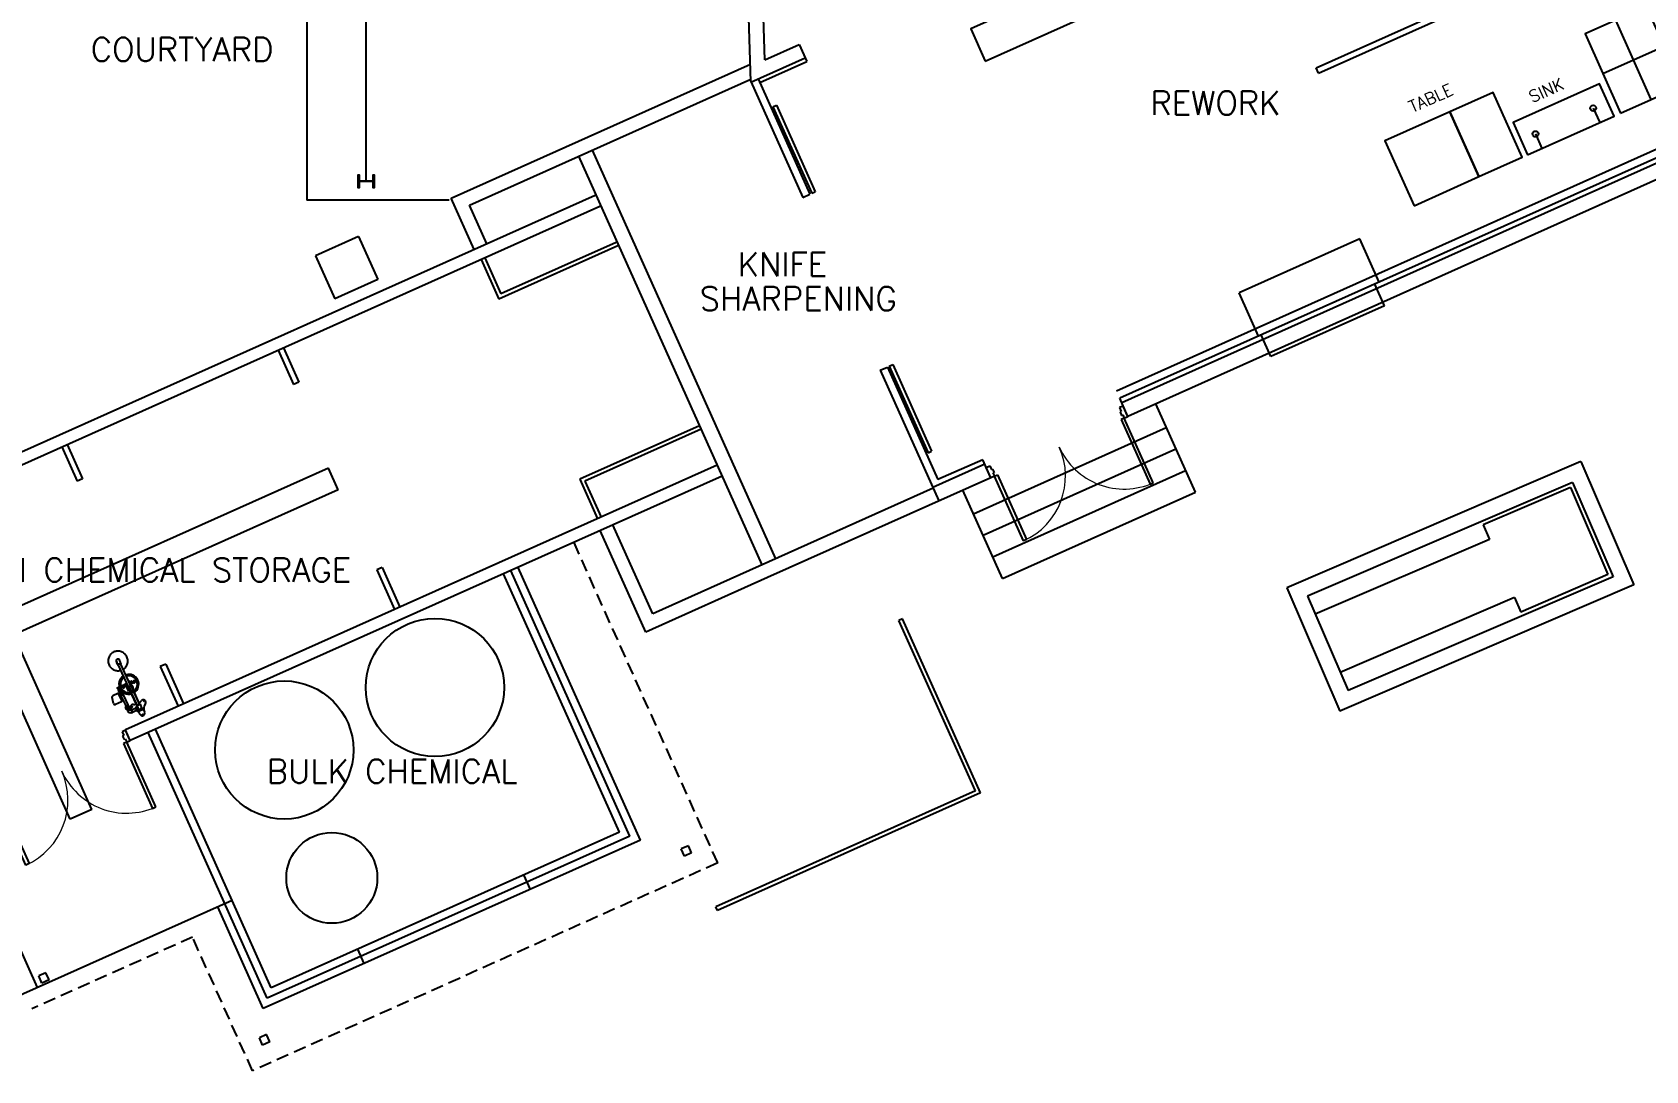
# Model space of a CAD drawing. Header units: inches. Extents: x -578 to 4567, y -980 to 6106.
# Drawn here: x 2530 to 3347, y 660 to 1186 of the extents above; entities that cross this region are included whole.
import ezdxf
from ezdxf.enums import TextEntityAlignment as Align

# ---------------------------------------------------------------- set-up
doc = ezdxf.new("R2010")
doc.units = ezdxf.units.IN
doc.header["$LTSCALE"] = 25.4
doc.header["$MEASUREMENT"] = 0
doc.linetypes.add('HIDDEN', pattern=[0.375, 0.25, -0.125])
doc.layers.get('0').update_dxf_attribs({"linetype": 'CONTINUOUS', "lineweight": 20})
doc.layers.add('A-DEMO', color=1, linetype='CONTINUOUS')
doc.styles.add('ROMANS', font='romans')
doc.styles.add('SIMPLEX', font='simplex')

# ---------------------------------------------------------------- blocks, each defined once
blk = doc.blocks.new('DOOR 72')
at = {"color": 0}
for p, q in [((-5.75, 2), (-5.75, 0)), ((0, 2), (-5.75, 2)), ((0, 0), (0, 2)), ((0, 0), (0, -1.75)), ((36, 0), (0, 0)), ((36, -1.75), (36, 0)), ((-5.75, 0), (-3.625, 0)), ((-3.625, 0), (-3.625, -0.625)), ((-3.625, -0.625), (-1.75, -0.625)), ((-1.75, 0), (0, 0)), ((-1.75, -0.625), (-1.75, 0)), ((0, -1.75), (36, -1.75)), ((-5.75, -72), (-3.625, -72)), ((-5.75, -74), (-5.75, -72)), ((-3.625, -71.375), (-1.75, -71.375)), ((-3.625, -72), (-3.625, -71.375)), ((-1.75, -71.375), (-1.75, -72)), ((-1.75, -72), (0, -72)), ((0, -72), (0, -70.25)), ((0, -70.25), (36, -70.25)), ((36, -72), (0, -72)), ((0, -72), (0, -74)), ((36, -70.25), (36, -72)), ((0, -74), (-5.75, -74))]:
    blk.add_line(p, q, dxfattribs=at)
at = {"color": 0, "lineweight": 15}
for centre, start, end in [((0, 0), 270, 0), ((0, -72), 0, 90)]:
    blk.add_arc(centre, 36, start, end, dxfattribs=at)
blk = doc.blocks.new('15410016')
for points in [[(-4.86, 3.94, 0), (-4.97, 4.42, 0), (-5.12, 4.89, 0), (-5.33, 5.34, 0), (-5.57, 5.76, 0), (-5.86, 6.17, 0), (-6.19, 6.54, 0), (-6.55, 6.87, 0), (-6.94, 7.17, 0), (-7.36, 7.43, 0), (-7.8, 7.65, 0), (-8.26, 7.82, 0), (-8.74, 7.94, 0), (-9.22, 8.02, 0), (-9.72, 8.05, 0), (-10.21, 8.03, 0), (-10.7, 7.96, 0), (-11.18, 7.85, 0), (-11.64, 7.69, 0), (-12.09, 7.48, 0), (-12.51, 7.23, 0), (-12.91, 6.94, 0), (-13.28, 6.61, 0), (-13.61, 6.24, 0), (-13.9, 5.85, 0), (-14.16, 5.43, 0), (-14.37, 4.98, 0), (-14.54, 4.52, 0), (-14.66, 4.04, 0), (-14.73, 3.55, 0), (-14.75, 3.06, 0), (-14.73, 2.57, 0), (-14.65, 2.08, 0), (-14.53, 1.6, 0), (-14.37, 1.14, 0), (-14.15, 0.7, 0), (-13.9, 0.27, 0), (-13.6, -0.12, 0), (-13.27, -0.48, 0), (-12.9, -0.81, 0), (-12.5, -1.1, 0), (-12.08, -1.35, 0), (-11.63, -1.56, 0), (-11.17, -1.72, 0), (-10.69, -1.84, 0), (-10.2, -1.9, 0), (-9.71, -1.92, 0), (-9.22, -1.89, 0), (-8.73, -1.81, 0), (-8.25, -1.69, 0), (-7.79, -1.51, 0), (-7.35, -1.3, 0), (-6.93, -1.04, 0), (-6.54, -0.74, 0), (-6.18, -0.4, 0), (-5.85, -0.03, 0), (-5.57, 0.37, 0), (-5.32, 0.8, 0), (-5.12, 1.25, 0), (-4.97, 1.72, 0), (-4.86, 2.2, 0)], [(-9.35, 3.94, 0), (-9.43, 3.98, 0), (-9.52, 4, 0), (-9.6, 4.02, 0), (-9.69, 4.03, 0), (-9.78, 4.03, 0), (-9.87, 4.03, 0), (-9.96, 4.02, 0), (-10.05, 3.99, 0), (-10.13, 3.96, 0), (-10.21, 3.93, 0), (-10.29, 3.88, 0), (-10.36, 3.83, 0), (-10.43, 3.77, 0), (-10.49, 3.71, 0), (-10.55, 3.64, 0), (-10.6, 3.57, 0), (-10.64, 3.49, 0), (-10.67, 3.41, 0), (-10.7, 3.32, 0), (-10.72, 3.23, 0), (-10.73, 3.14, 0), (-10.74, 3.06, 0), (-10.73, 2.97, 0), (-10.72, 2.88, 0), (-10.7, 2.79, 0), (-10.67, 2.71, 0), (-10.63, 2.63, 0), (-10.59, 2.55, 0), (-10.54, 2.48, 0), (-10.48, 2.41, 0), (-10.42, 2.34, 0), (-10.35, 2.29, 0), (-10.27, 2.24, 0), (-10.19, 2.19, 0), (-10.11, 2.16, 0), (-10.03, 2.13, 0), (-9.94, 2.11, 0), (-9.85, 2.1, 0), (-9.76, 2.1, 0), (-9.67, 2.1, 0), (-9.59, 2.11, 0), (-9.5, 2.13, 0), (-9.41, 2.16, 0), (-9.33, 2.2, 0)], [(-9.76, 3.94, 0), (-9.85, 3.94, 0), (-9.93, 3.93, 0), (-10.02, 3.9, 0), (-10.1, 3.88, 0), (-10.18, 3.84, 0), (-10.25, 3.8, 0), (-10.32, 3.74, 0), (-10.38, 3.69, 0), (-10.44, 3.62, 0), (-10.49, 3.55, 0), (-10.54, 3.48, 0), (-10.57, 3.4, 0), (-10.6, 3.32, 0), (-10.63, 3.24, 0), (-10.64, 3.15, 0), (-10.64, 3.06, 0), (-10.64, 2.98, 0), (-10.63, 2.89, 0), (-10.6, 2.81, 0), (-10.57, 2.73, 0), (-10.54, 2.65, 0), (-10.49, 2.58, 0), (-10.44, 2.51, 0), (-10.38, 2.44, 0), (-10.32, 2.39, 0), (-10.25, 2.33, 0), (-10.18, 2.29, 0), (-10.1, 2.25, 0), (-10.02, 2.23, 0), (-9.93, 2.2, 0), (-9.85, 2.19, 0), (-9.76, 2.19, 0)], [(-9.35, 3.94, 0), (-9.76, 3.94, 0)], [(-9.76, 2.19, 0), (-9.33, 2.2, 0)], [(-8.34, 3.94, 0), (-9.35, 3.94, 0)], [(-8.34, 3.94, 0), (-9.35, 3.94, 0)], [(-8.34, 2.2, 0), (-9.33, 2.2, 0)], [(-8.34, 2.2, 0), (-9.33, 2.2, 0)], [(-8.34, 2.29, 0), (-8.34, 3.97, 0)], [(-8.34, 2.29, 0), (-8.34, 3.97, 0)], [(-8.34, 2.15, 0), (-8.34, 2.3, 0)], [(-8.34, 2.15, 0), (-8.34, 2.3, 0)], [(-8.15, 4.03, 0), (-8.28, 4.03, 0)], [(-8.15, 4.03, 0), (-8.28, 4.03, 0)], [(-8.15, 2.09, 0), (-8.28, 2.09, 0)], [(-8.15, 2.09, 0), (-8.28, 2.09, 0)], [(-8.09, 2.28, 0), (-8.09, 3.97, 0)], [(-8.09, 2.28, 0), (-8.09, 3.97, 0)], [(-8.09, 2.29, 0), (-8.09, 2.48, 0)], [(-8.09, 2.29, 0), (-8.09, 2.48, 0)], [(-8.09, 2.29, 0), (-8.09, 2.48, 0)], [(-8.09, 2.29, 0), (-8.09, 2.48, 0)], [(-8.09, 2.15, 0), (-8.09, 2.3, 0)], [(-8.09, 2.15, 0), (-8.09, 2.3, 0)], [(4.38, 3.72, 0), (-8.08, 3.72, 0)], [(4.38, 2.41, 0), (-8.08, 2.41, 0)], [(2.1, 1.45, 0), (2.1, 1.33, 0)], [(2.1, 1.45, 0), (6.5, 1.45, 0)], [(2.1, 1.33, 0), (6.5, 1.33, 0)], [(2.39, 3.72, 0), (2.39, 4.83, 0)], [(2.39, 1.45, 0), (2.39, 2.41, 0)], [(2.39, 1.45, 0), (2.39, 1.63, 0)], [(2.39, 0.88, 0), (2.39, 1.33, 0)], [(2.39, -3.04, 0), (2.39, 1.33, 0)], [(2.53, 4.96, 0), (2.53, 4.96, 0)], [(2.53, 1.77, 0), (2.53, 1.77, 0)], [(2.53, 0.74, 0), (2.53, 0.74, 0)], [(2.66, 4.83, 0), (2.66, 3.72, 0)], [(2.66, 2.41, 0), (2.66, 1.45, 0)], [(2.66, 1.45, 0), (2.66, 1.63, 0)], [(2.66, 0.88, 0), (2.66, 1.33, 0)], [(2.66, 1.33, 0), (2.66, 1.01, 0)], [(2.66, 0.88, 0), (2.66, -3.04, 0)], [(2.76, 5.89, 0), (2.76, 6.1, 0)], [(2.76, 0.04, 0), (2.76, 0.23, 0)], [(3.02, 5.5, 0), (3.02, 3.72, 0)], [(3.02, 2.41, 0), (3.02, 1.45, 0)], [(3.02, 1.33, 0), (3.02, 0.64, 0)], [(3.52, 5.5, 0), (3.52, 3.72, 0)], [(3.52, 2.41, 0), (3.52, 1.45, 0)], [(3.52, 0.63, 0), (3.52, 1.33, 0)], [(3.52, 1.31, 0), (3.52, 0.97, 0)], [(3.77, 0.04, 0), (3.77, 0.25, 0)], [(3.78, 5.88, 0), (3.78, 6.02, 0)], [(4.38, 4.16, 0), (5.52, 4.16, 0)], [(4.38, 4.16, 0), (4.38, 1.99, 0)], [(5.52, 3.62, 0), (4.38, 3.62, 0)], [(5.52, 2.53, 0), (4.38, 2.53, 0)], [(4.38, 1.99, 0), (5.52, 1.99, 0)], [(6.63, 4.29, 0), (5.52, 4.29, 0)], [(5.52, 4.29, 0), (5.52, 1.83, 0)], [(5.52, 3.67, 0), (6.63, 3.67, 0)], [(5.52, 2.48, 0), (6.63, 2.48, 0)], [(5.52, 1.83, 0), (6.63, 1.83, 0)], [(5.95, 1.83, 0), (5.95, 1.45, 0)], [(6.2, 1.83, 0), (6.2, 1.45, 0)], [(6.5, 1.45, 0), (6.5, 1.33, 0)], [(6.63, 1.83, 0), (6.63, 4.29, 0)], [(6.63, 4.16, 0), (7.77, 4.16, 0)], [(7.77, 3.62, 0), (6.63, 3.62, 0)], [(7.77, 2.53, 0), (6.63, 2.53, 0)], [(6.63, 1.99, 0), (7.77, 1.99, 0)], [(14.56, 3.72, 0), (7.76, 3.72, 0)], [(14.56, 2.41, 0), (7.76, 2.41, 0)], [(7.77, 4.16, 0), (7.77, 1.99, 0)], [(14.58, 3.85, 0), (8.21, 3.85, 0)], [(14.58, 2.28, 0), (8.21, 2.28, 0)], [(15.71, 6.5, 0), (15.64, 6.61, 0), (15.57, 6.7, 0), (15.48, 6.79, 0), (15.39, 6.87, 0), (15.29, 6.94, 0), (15.18, 7, 0), (15.07, 7.05, 0), (14.95, 7.09, 0), (14.83, 7.11, 0), (14.71, 7.13, 0), (14.59, 7.13, 0), (14.46, 7.12, 0), (14.34, 7.1, 0), (14.23, 7.06, 0), (14.11, 7.02, 0), (14, 6.96, 0), (13.9, 6.9, 0), (13.8, 6.82, 0), (13.72, 6.73, 0), (13.64, 6.64, 0), (13.57, 6.54, 0), (13.51, 6.43, 0), (13.46, 6.32, 0), (13.42, 6.2, 0), (13.39, 6.08, 0), (13.38, 5.96, 0), (13.38, 5.84, 0), (13.39, 5.72, 0), (13.41, 5.6, 0), (13.44, 5.48, 0), (13.49, 5.36, 0), (13.55, 5.25, 0)], [(14.58, 2.28, 0), (14.58, 3.97, 0)], [(14.58, 2.28, 0), (14.58, 3.97, 0)], [(14.58, 2.29, 0), (14.58, 2.48, 0)], [(14.58, 2.29, 0), (14.58, 2.48, 0)], [(14.58, 2.29, 0), (14.58, 2.48, 0)], [(14.58, 2.29, 0), (14.58, 2.48, 0)], [(14.58, 2.15, 0), (14.58, 2.3, 0)], [(14.58, 2.15, 0), (14.58, 2.3, 0)], [(14.64, 4.03, 0), (14.76, 4.03, 0)], [(14.64, 4.03, 0), (14.76, 4.03, 0)], [(14.64, 2.09, 0), (14.76, 2.09, 0)], [(14.64, 2.09, 0), (14.76, 2.09, 0)], [(14.82, 2.29, 0), (14.82, 3.97, 0)], [(14.82, 2.29, 0), (14.82, 3.97, 0)], [(14.82, 3.94, 0), (15.84, 3.94, 0)], [(14.82, 3.94, 0), (15.84, 3.94, 0)], [(14.82, 2.15, 0), (14.82, 2.3, 0)], [(14.82, 2.15, 0), (14.82, 2.3, 0)], [(14.82, 2.2, 0), (15.82, 2.2, 0)], [(14.82, 2.2, 0), (15.82, 2.2, 0)], [(15.28, 1.45, 0), (15.28, 1.57, 0)], [(17.02, 1.64, 0), (15.35, 1.64, 0)], [(17.04, 1.39, 0), (15.35, 1.39, 0)], [(15.38, 1.64, 0), (15.38, 2.2, 0)], [(15.47, 1.11, 0), (15.47, 1.39, 0)], [(15.65, 1.11, 0), (15.47, 1.11, 0)], [(15.65, 1.11, 0), (16.87, 1.11, 0)], [(15.65, -1.2, 0), (15.65, 1.11, 0)], [(15.82, 2.2, 0), (15.9, 2.16, 0), (15.99, 2.13, 0), (16.07, 2.11, 0), (16.16, 2.1, 0), (16.25, 2.1, 0), (16.34, 2.1, 0), (16.43, 2.11, 0), (16.51, 2.13, 0), (16.6, 2.16, 0), (16.68, 2.19, 0), (16.76, 2.24, 0), (16.83, 2.29, 0), (16.9, 2.34, 0), (16.97, 2.41, 0), (17.02, 2.48, 0), (17.07, 2.55, 0), (17.12, 2.63, 0), (17.15, 2.71, 0), (17.18, 2.79, 0), (17.2, 2.88, 0), (17.22, 2.97, 0), (17.22, 3.06, 0), (17.22, 3.14, 0), (17.21, 3.23, 0), (17.19, 3.32, 0), (17.16, 3.41, 0), (17.13, 3.49, 0), (17.08, 3.57, 0), (17.03, 3.64, 0), (16.98, 3.71, 0), (16.92, 3.77, 0), (16.85, 3.83, 0), (16.78, 3.88, 0), (16.7, 3.93, 0), (16.62, 3.96, 0), (16.53, 3.99, 0), (16.45, 4.02, 0), (16.36, 4.03, 0), (16.27, 4.03, 0), (16.18, 4.03, 0), (16.09, 4.02, 0), (16, 4, 0), (15.92, 3.98, 0), (15.84, 3.94, 0)], [(16.25, 2.19, 0), (15.82, 2.2, 0)], [(15.84, 3.94, 0), (16.25, 3.94, 0)], [(16.25, 2.19, 0), (16.33, 2.19, 0), (16.42, 2.2, 0), (16.5, 2.23, 0), (16.58, 2.25, 0), (16.66, 2.29, 0), (16.74, 2.33, 0), (16.81, 2.39, 0), (16.87, 2.44, 0), (16.93, 2.51, 0), (16.98, 2.58, 0), (17.02, 2.65, 0), (17.06, 2.73, 0), (17.09, 2.81, 0), (17.11, 2.89, 0), (17.12, 2.98, 0), (17.13, 3.06, 0), (17.12, 3.15, 0), (17.11, 3.24, 0), (17.09, 3.32, 0), (17.06, 3.4, 0), (17.02, 3.48, 0), (16.98, 3.55, 0), (16.93, 3.62, 0), (16.87, 3.69, 0), (16.81, 3.74, 0), (16.74, 3.8, 0), (16.66, 3.84, 0), (16.58, 3.88, 0), (16.5, 3.9, 0), (16.42, 3.93, 0), (16.33, 3.94, 0), (16.25, 3.94, 0)], [(17.68, 2.19, 0), (16.67, 2.19, 0)], [(17.68, 3.93, 0), (16.69, 3.93, 0)], [(16.87, 1.11, 0), (17.05, 1.11, 0)], [(16.87, -1.2, 0), (16.87, 1.11, 0)], [(17.16, 1.64, 0), (17.02, 1.64, 0)], [(17.16, 1.39, 0), (17.02, 1.39, 0)], [(17.05, 1.11, 0), (17.05, 1.39, 0)], [(17.12, 1.64, 0), (17.12, 2.19, 0)], [(17.23, 1.45, 0), (17.23, 1.57, 0)], [(17.68, 3.98, 0), (17.68, 3.83, 0)], [(17.68, 3.84, 0), (17.68, 2.16, 0)], [(17.87, 4.04, 0), (17.74, 4.04, 0)], [(17.87, 2.1, 0), (17.74, 2.1, 0)], [(17.93, 3.98, 0), (17.93, 3.83, 0)], [(17.93, 3.85, 0), (17.93, 2.16, 0)], [(19.5, 1.82, 0), (19.62, 1.82, 0), (19.75, 1.84, 0), (19.87, 1.87, 0), (19.98, 1.91, 0), (20.09, 1.96, 0), (20.2, 2.03, 0), (20.3, 2.1, 0), (20.39, 2.18, 0), (20.47, 2.27, 0), (20.54, 2.37, 0), (20.61, 2.48, 0), (20.66, 2.59, 0), (20.7, 2.7, 0), (20.73, 2.82, 0), (20.75, 2.94, 0), (20.75, 3.06, 0), (20.75, 3.19, 0), (20.73, 3.31, 0), (20.7, 3.43, 0), (20.66, 3.54, 0), (20.61, 3.65, 0), (20.54, 3.76, 0), (20.47, 3.86, 0), (20.39, 3.95, 0), (20.3, 4.03, 0), (20.2, 4.1, 0), (20.09, 4.17, 0), (19.98, 4.22, 0), (19.87, 4.26, 0), (19.75, 4.29, 0), (19.62, 4.31, 0), (19.5, 4.32, 0)], [(4.27, -3.08, 0), (4.07, -3.08, 0)], [(4.27, -1.83, 0), (4.27, -1.88, 0)], [(4.27, -1.88, 0), (4.27, -2.99, 0)], [(4.27, -3.08, 0), (4.27, -2.98, 0)], [(4.4, -3.13, 0), (4.31, -3.13, 0)], [(4.45, -1.79, 0), (4.45, -3.07, 0), (5.15, -3.07, 0), (5.15, -1.77, 0), (4.54, -1.77, 0)], [(4.45, -1.79, 0), (4.45, -1.88, 0)], [(4.45, -1.87, 0), (4.45, -3, 0)], [(4.45, -1.88, 0), (4.45, -2.99, 0)], [(4.45, -1.88, 0), (4.45, -2.99, 0)], [(4.45, -2.1, 0), (5.15, -2.1, 0)], [(4.45, -2.75, 0), (5.15, -2.75, 0)], [(4.45, -3.08, 0), (4.45, -2.98, 0)], [(4.45, -3.08, 0), (4.45, -2.98, 0)], [(4.45, -3.08, 0), (4.45, -2.98, 0)], [(5.15, -1.57, 0), (5.15, -3.42, 0), (6.22, -3.42, 0), (6.22, -1.43, 0), (5.47, -1.43, 0)], [(5.15, -1.96, 0), (6.22, -1.96, 0)], [(5.15, -2.89, 0), (6.22, -2.89, 0)], [(5.19, -4, 0), (5.19, -6.78, 0)], [(5.36, -3.42, 0), (5.36, -3.82, 0)], [(5.38, -3.81, 0), (9.57, -3.81, 0)], [(8.87, -8.05, 0), (5.81, -7.51, 0)], [(5.92, -3.42, 0), (5.92, -3.81, 0)], [(6.22, -2.1, 0), (6.92, -2.1, 0)], [(6.22, -2.75, 0), (6.92, -2.75, 0)], [(6.92, -1.81, 0), (12.58, -1.81, 0)], [(6.92, -1.81, 0), (6.92, -3.03, 0)], [(6.92, -3.03, 0), (12.58, -3.03, 0)], [(9.75, -4, 0), (9.75, -7.32, 0)], [(12.58, -2.08, 0), (13.28, -2.08, 0)], [(12.58, -2.73, 0), (13.28, -2.73, 0)], [(13.28, -1.94, 0), (14.36, -1.94, 0)], [(13.28, -2.87, 0), (14.36, -2.87, 0)], [(14.36, -2.08, 0), (15.06, -2.08, 0)], [(14.36, -2.73, 0), (15.06, -2.73, 0)], [(15.06, -1.75, 0), (15.06, -1.86, 0)], [(15.06, -2.97, 0), (15.06, -1.84, 0)], [(15.06, -3.06, 0), (15.06, -2.96, 0)], [(15.1, -1.71, 0), (15.17, -1.71, 0)], [(15.1, -3.11, 0), (15.17, -3.11, 0)], [(15.21, -1.76, 0), (15.43, -1.76, 0)], [(15.21, -2.97, 0), (15.21, -1.84, 0)], [(15.21, -3.06, 0), (15.21, -2.96, 0)], [(15.42, -3.06, 0), (15.21, -3.06, 0)], [(15.22, -1.75, 0), (15.22, -1.86, 0)], [(15.56, -1.25, 0), (15.56, -1.34, 0)], [(15.61, -1.2, 0), (15.71, -1.2, 0)], [(15.61, -1.38, 0), (15.71, -1.38, 0)], [(15.61, -1.38, 0), (15.61, -1.58, 0)], [(15.7, -1.2, 0), (16.83, -1.2, 0)], [(15.71, -1.2, 0), (16.82, -1.2, 0)], [(15.71, -1.2, 0), (16.82, -1.2, 0)], [(15.71, -1.38, 0), (16.82, -1.38, 0)], [(16.92, -1.2, 0), (16.81, -1.2, 0)], [(16.92, -1.2, 0), (16.81, -1.2, 0)], [(16.92, -1.2, 0), (16.81, -1.2, 0)], [(16.92, -1.38, 0), (16.81, -1.38, 0)], [(16.91, -1.38, 0), (16.91, -1.58, 0)], [(16.96, -1.25, 0), (16.96, -1.34, 0)]]:
    blk.add_polyline3d(points)
for points in [[(6.22, -1.77, 0), (6.92, -1.77, 0), (6.92, -3.07, 0)], [(6.22, -1.77, 0), (6.92, -3.07, 0), (6.22, -3.07, 0)], [(12.58, -1.76, 0), (13.28, -1.76, 0), (13.28, -3.06, 0)], [(12.58, -1.76, 0), (13.28, -3.06, 0), (12.58, -3.06, 0)], [(13.28, -1.41, 0), (14.36, -1.41, 0), (14.36, -3.4, 0)], [(13.28, -1.41, 0), (14.36, -3.4, 0), (13.28, -3.4, 0)], [(14.36, -1.76, 0), (15.06, -1.76, 0), (15.06, -3.06, 0)], [(14.36, -1.76, 0), (15.06, -3.06, 0), (14.36, -3.06, 0)]]:
    blk.add_polyline3d(points, close=True)
for centre, radius in [((-1.02, 4.21), 0.023), ((-1.02, 1.92), 0.023), ((-0.63, 0.84), 0.023), ((-0.57, 5.28), 0.023), ((0.13, 6.2), 0.023), ((1.05, 6.91), 0.023), ((2.12, 7.35), 0.023), ((3.27, 7.5), 0.023), ((4.42, 7.35), 0.023), ((5.49, 6.91), 0.023), ((6.41, 6.2), 0.023), ((7.11, 5.28), 0.023), ((7.11, 0.85), 0.023), ((7.56, 4.21), 0.023), ((7.56, 1.92), 0.023), ((14.25, 6.53), 0.219), ((20.25, 3.06), 0.219), ((0.13, -0.07), 0.023), ((1.05, -0.78), 0.023), ((2.12, -1.22), 0.023), ((3.27, -1.37), 0.023), ((4.42, -1.22), 0.023), ((5.49, -0.78), 0.023), ((6.41, -0.07), 0.023), ((14.25, -0.4), 0.219)]:
    blk.add_circle(centre, radius)
for centre, radius, start, end in [((-8.27, 3.97), 0.063, 91.99991, 179.99987), ((-8.27, 3.97), 0.063, 91.99991, 179.99987), ((-8.27, 2.15), 0.063, 180.00013, 268.00009), ((-8.27, 2.15), 0.063, 180.00013, 268.00009), ((-8.15, 3.97), 0.063, 0.00013, 88.00009), ((-8.15, 3.97), 0.063, 0.00013, 88.00009), ((-8.15, 2.15), 0.063, 271.99991, 359.99987), ((-8.15, 2.15), 0.063, 271.99991, 359.99987), ((3.27, 3.06), 5, 7.55628, 172.44372), ((3.27, 3.06), 5, 187.55626, 259.8864), ((3.27, 3.06), 4.84, 7.80115, 172.19885), ((3.27, 3.06), 4.84, 187.80109, 259.55707), ((3.27, 3.06), 4.69, 8.06326, 171.93674), ((3.27, 3.06), 4.69, 188.06331, 259.20432), ((3.27, 3.06), 4.31, 14.6592, 171.23025), ((3.27, 3.06), 4.31, 188.76983, 258.25274), ((3.27, 3.06), 1.41, 128.64416, 152.11967), ((3.27, 3.06), 1.41, 128.64416, 152.11967), ((3.27, 3.06), 1.41, 207.88097, 231.35648), ((2.53, 4.83), 0.136, 89.99996, 180.00004), ((2.53, 1.63), 0.136, 89.99996, 180.00004), ((2.53, 0.88), 0.136, 179.99996, 270.00004), ((2.53, 4.83), 0.136, 359.99996, 450.00004), ((2.53, 1.63), 0.136, 359.99996, 450.00004), ((2.53, 0.88), 0.136, 269.99996, 360.00004), ((3.27, 3.06), 1.41, 100.24156, 115.52035), ((3.27, 3.06), 1.41, 100.24156, 115.52035), ((3.27, 3.06), 4.84, 262.81603, 352.19883), ((3.27, 3.06), 5, 263.04132, 352.44372), ((3.27, 3.06), 4.69, 262.57489, 351.93672), ((3.27, 3.06), 4.31, 261.92518, 345.53621), ((3.27, 3.06), 1.41, 244.47984, 256.56105), ((3.27, 3.06), 1.41, 244.47965, 259.75844), ((3.22, 6.08), 0.469, 156.36948, 179.81075), ((3.22, 6.08), 0.469, 179.80892, 184.51155), ((3.16, 5.89), 0.403, 155.00036, 180.00041), ((3.16, 5.89), 0.403, 179.99959, 204.99964), ((3.16, 0.24), 0.404, 155.01538, 180.00048), ((3.16, 0.24), 0.404, 179.99953, 204.98462), ((3.23, 0.05), 0.472, 173.42182, 179.99686), ((3.23, 0.05), 0.472, 180.00211, 203.2769), ((3.25, 6.07), 0.492, 133.49739, 156.36563), ((3.21, 5.87), 0.46, 131.61171, 154.99764), ((3.21, 5.92), 0.46, 205.00053, 228.38646), ((3.21, 0.22), 0.46, 131.63341, 155.0148), ((3.21, 0.26), 0.46, 204.98524, 228.36663), ((3.24, 5.83), 0.51, 110.20147, 131.61504), ((3.24, 5.96), 0.51, 228.38236, 249.79594), ((3.26, 6.06), 0.512, 111.4004, 133.50216), ((3.24, 0.18), 0.509, 110.21337, 131.63372), ((3.27, 6.04), 0.537, 89.80856, 111.39713), ((3.27, 5.77), 0.572, 90.00085, 110.20132), ((3.27, 6.01), 0.572, 249.8015, 270.00196), ((3.27, 0.12), 0.571, 89.99975, 110.21295), ((3.2, 5.87), 0.106, 151.52024, 179.99661), ((3.2, 5.87), 0.106, 180.00069, 208.47706), ((3.2, 0.27), 0.106, 151.52213, 179.9985), ((3.2, 0.27), 0.106, 180.00177, 208.47814), ((3.23, 5.86), 0.146, 127.3699, 151.52692), ((3.23, 5.89), 0.146, 208.47916, 232.63618), ((3.23, 0.25), 0.146, 127.36564, 151.52267), ((3.23, 0.29), 0.146, 208.47673, 232.63375), ((3.25, 5.83), 0.185, 107.54594, 127.36), ((3.25, 5.92), 0.185, 232.63199, 252.44605), ((3.25, 0.22), 0.185, 107.55315, 127.36721), ((3.25, 0.32), 0.185, 232.63279, 252.44685), ((3.27, 5.78), 0.235, 90.00454, 107.55715), ((3.27, 5.97), 0.235, 252.44285, 269.99546), ((3.27, 0.17), 0.235, 89.99979, 107.5524), ((3.27, 0.36), 0.235, 252.44681, 269.99942), ((3.27, 6.04), 0.537, 68.21942, 89.80801), ((3.27, 5.77), 0.572, 69.79868, 89.99915), ((3.27, 5.78), 0.235, 72.44285, 89.99546), ((3.27, 5.97), 0.235, 270.00454, 287.55715), ((3.27, 6.01), 0.572, 269.99804, 290.1985), ((3.27, 0.12), 0.571, 69.78705, 90.00025), ((3.27, 0.17), 0.235, 72.4476, 90.00021), ((3.27, 0.36), 0.235, 270.00058, 287.55319), ((3.29, 5.83), 0.185, 52.64, 72.45406), ((3.29, 5.92), 0.185, 287.55395, 307.36801), ((3.29, 0.22), 0.185, 52.63279, 72.44685), ((3.29, 0.32), 0.185, 287.55315, 307.36721), ((3.31, 5.86), 0.146, 28.47308, 52.6301), ((3.31, 5.89), 0.146, 307.36382, 331.52084), ((3.31, 0.25), 0.146, 28.47733, 52.63436), ((3.31, 0.29), 0.146, 307.36625, 331.52327), ((3.34, 5.87), 0.106, 0.00339, 28.47976), ((3.34, 5.87), 0.106, 331.52294, 359.99931), ((3.34, 0.27), 0.106, 0.0015, 28.47787), ((3.34, 0.27), 0.106, 331.52186, 359.99823), ((3.29, 5.83), 0.51, 48.38651, 69.80008), ((3.29, 5.96), 0.51, 290.20251, 311.61609), ((3.29, 0.18), 0.509, 48.36628, 69.78663), ((3.28, 6.06), 0.512, 46.11749, 68.21925), ((3.27, 3.06), 1.41, 38.14257, 79.75757), ((3.27, 3.06), 1.41, 38.14257, 79.75757), ((3.27, 3.06), 1.41, 280.24194, 321.85694), ((3.27, 3.06), 1.41, 280.24194, 321.85694), ((3.32, 0.26), 0.46, 311.63337, 335.01476), ((3.29, 6.07), 0.492, 23.25249, 46.12073), ((3.32, 5.87), 0.46, 24.9999, 48.38583), ((3.32, 5.92), 0.46, 311.61601, 335.00194), ((3.32, 0.22), 0.46, 24.9852, 48.36659), ((3.31, 6.08), 0.469, 359.80815, 383.24942), ((3.37, 5.89), 0.403, 359.99959, 384.99964), ((3.37, 5.89), 0.403, 335.00036, 360.00041), ((3.37, 0.24), 0.404, 359.99952, 384.98462), ((3.37, 0.24), 0.404, 335.01538, 360.00047), ((3.3, 0.05), 0.472, 336.72605, 360.00083), ((3.3, 0.05), 0.472, 0.00311, 3.61513), ((3.31, 6.08), 0.469, 351.86129, 359.8092), ((4, 7.13), 0.187, 79.82226, 90.00709), ((14.63, 0.25), 1.25, 149.9748, 325.14751), ((9.76, 3.06), 4.38, 11.55179, 30.02563), ((9.76, 3.06), 4.37, 329.97789, 348.56276), ((14.64, 3.97), 0.063, 91.99991, 179.99987), ((14.64, 3.97), 0.063, 91.99991, 179.99987), ((14.64, 2.15), 0.063, 180.00013, 268.00009), ((14.64, 2.15), 0.063, 180.00013, 268.00009), ((14.76, 3.97), 0.063, 0.00013, 88.00009), ((14.76, 3.97), 0.063, 0.00013, 88.00009), ((14.76, 2.15), 0.063, 271.99991, 359.99987), ((14.76, 2.15), 0.063, 271.99991, 359.99987), ((15.35, 1.57), 0.063, 90.02743, 178.02739), ((15.35, 1.45), 0.063, 181.97261, 269.97257), ((19.5, 8.69), 4.38, 209.97576, 270.02468), ((19.5, -2.56), 4.38, 89.9753, 126.94039), ((17.16, 1.57), 0.063, 2.0181, 90.01805), ((17.16, 1.45), 0.063, 269.98195, 357.9819), ((17.75, 3.98), 0.063, 92.00446, 180.00441), ((17.75, 2.16), 0.063, 180.00013, 268.00009), ((17.87, 3.98), 0.063, 359.99559, 447.99554), ((17.87, 2.16), 0.063, 271.99991, 359.99987), ((2.53, -3.04), 0.136, 179.99996, 270.00004), ((2.53, -3.04), 0.136, 269.99996, 360.00004), ((4.07, -1.6), 1.48, 198.44901, 269.99999), ((3.25, 0.06), 0.492, 203.27508, 226.08131), ((3.24, 0.3), 0.509, 228.36628, 249.78663), ((3.26, 0.07), 0.508, 226.08201, 248.25541), ((3.27, 0.36), 0.571, 249.78677, 269.99997), ((3.27, 0.09), 0.528, 248.25404, 269.99972), ((3.27, 0.36), 0.571, 270.00003, 290.21323), ((3.27, 0.09), 0.528, 269.99974, 291.74542), ((3.29, 0.3), 0.509, 290.21337, 311.63372), ((3.27, 0.07), 0.508, 291.74618, 313.91958), ((3.28, 0.06), 0.492, 313.91869, 336.72492), ((4.31, -3.08), 0.0453, 180.00127, 268.00122), ((4.4, -3.08), 0.0453, 271.99878, 359.99873), ((4.4, -3.08), 0.0453, 271.99878, 359.99873), ((4.4, -3.08), 0.0453, 271.99878, 359.99873), ((5.38, -4), 0.188, 89.99996, 180.00004), ((5.94, -6.78), 0.75, 179.99997, 260.00154), ((9, -7.32), 0.75, 260.00181, 360.00018), ((9.57, -4), 0.188, 359.99996, 450.00004), ((15.1, -1.76), 0.0453, 91.98567, 179.98563), ((15.1, -3.06), 0.0453, 180.01437, 268.01433), ((15.17, -1.76), 0.0453, 0.01437, 88.01433), ((15.17, -3.06), 0.0453, 271.98567, 359.98563), ((15.43, -1.58), 1.48, 269.58139, 359.99978), ((15.43, -1.58), 0.18, 269.99836, 359.99845), ((15.61, -1.25), 0.0453, 89.95699, 177.95695), ((15.61, -1.34), 0.0453, 182.04305, 270.04301), ((16.91, -1.25), 0.0452, 1.97978, 89.97974), ((16.91, -1.25), 0.0452, 1.97978, 89.97974), ((16.91, -1.25), 0.0452, 1.97978, 89.97974), ((16.91, -1.34), 0.0452, 270.02026, 358.02022)]:
    blk.add_arc(centre, radius, start, end)

msp = doc.modelspace()

# ---------------------------------------------------------------- linework, layer by layer
at = {"layer": 'A-DEMO'}
for p, q in [((2669.5, 1426), (2669.5, 1101.444751)), ((2699.5, 1111.1385), (2699.5, 1422)), ((2894.21364, 1161.522663), (2885.89604, 1425.933204)), ((2901.354911, 1172.531655), (2893.39791, 1426)), ((3180.437305, 1168.454283), (3382.213307, 1258.90426)), ((3181.664457, 1165.716748), (3385.213307, 1256.961438)), ((3350.137097, 1152.422028), (3332.142325, 1192.574091)), ((2901.354911, 1172.531655), (2918.677575, 1180.289027)), ((2918.677575, 1180.289027), (2922.563761, 1171.617708)), ((3472, 1180.64686), (3079.377516, 1004.646274)), ((3476, 1178.056431), (3081.01372, 1000.996228)), ((3479.5, 1176.885866), (3082.036344, 998.714948)), ((3325.626414, 1165.545534), (3356.653008, 1179.450585)), ((2742.600918, 1102.395206), (2894.10448, 1170.234522)), ((2894.280261, 1161.143973), (2921.745817, 1173.442802)), ((2898.818668, 1161.028183), (2922.563761, 1171.617708)), ((3479.5, 1168.666791), (3085.104228, 991.871112)), ((3181.664457, 1165.716748), (3180.437305, 1168.454283)), ((2751.852485, 1098.868097), (2894.251514, 1162.630643)), ((2894.21364, 1161.522663), (2920.539618, 1102.814885)), ((2898.006395, 1162.840623), (2924.189806, 1104.450773)), ((2905.471691, 1148.661996), (2907.296785, 1149.47994)), ((2905.471691, 1148.661996), (2925.102352, 1104.859745)), ((2907.296785, 1149.47994), (2926.927446, 1105.67769)), ((3320.751903, 1148.019268), (3324.02368, 1140.718893)), ((3291.550403, 1134.932161), (3294.82218, 1127.631786)), ((2807.102841, 1123.605074), (2899.895044, 916.556148)), ((2813.946943, 1126.672365), (2906.73959, 919.622446)), ((2815.456981, 1103.741752), (2207.743428, 831.865285)), ((2920.539618, 1102.814885), (2924.189806, 1104.450773)), ((2925.102352, 1104.859745), (2926.927446, 1105.67769)), ((2817.910815, 1098.266469), (2210.212741, 826.396927)), ((2741.543172, 1101.444751), (2669.5, 1101.444751)), ((2754.26612, 1076.366428), (2742.600918, 1102.395206)), ((2760.655831, 1079.225031), (2751.852485, 1098.868097)), ((2695.719172, 1083.039271), (2673.811596, 1073.238347)), ((2695.719172, 1083.039271), (2705.520096, 1061.131695)), ((2826.092389, 1080.010774), (2767.745417, 1053.907739)), ((3202.589523, 1081.819112), (3141.449254, 1054.41715)), ((3212.415387, 1059.899554), (3202.589523, 1081.819112)), ((2673.811596, 1073.238347), (2683.61252, 1051.330771)), ((2757.740342, 1071.341936), (2766.73773, 1051.265901)), ((2759.565973, 1072.15868), (2767.745417, 1053.907739)), ((2826.910333, 1078.18568), (2766.73773, 1051.265901)), ((2705.520096, 1061.131695), (2683.61252, 1051.330771)), ((3151.277111, 1032.493146), (3141.449254, 1054.41715)), ((3215.042718, 1047.926788), (3210.134108, 1058.876927)), ((3215.042718, 1047.926788), (3157.552615, 1022.160764)), ((3157.552615, 1022.160764), (3152.644093, 1033.110704)), ((2654.978586, 1025.374498), (2662.749058, 1008.036103)), ((2657.717033, 1026.599614), (2665.487505, 1009.261219)), ((2959.80094, 1015.210384), (2963.451128, 1016.846272)), ((2959.80094, 1015.210384), (2989.453877, 949.007388)), ((2963.451128, 1016.846272), (2989.004795, 959.794242)), ((2964.363675, 1017.255244), (2966.188768, 1018.073189)), ((2964.363675, 1017.255244), (2983.994336, 973.452994)), ((2966.188768, 1018.073189), (2985.81943, 974.270938)), ((2665.487505, 1009.261219), (2662.749058, 1008.036103)), ((3085.104228, 991.871112), (3081.01372, 1000.996228)), ((3119.320785, 953.433341), (3099.266819, 998.169772)), ((2868.263961, 987.135158), (2807.634949, 960.011192)), ((2869.081905, 985.310064), (2810.278526, 959.002842)), ((3006.943819, 942.542966), (3104.594953, 986.283759)), ((2545.440682, 976.369867), (2553.211154, 959.031473)), ((2548.17913, 977.594983), (2555.949601, 960.256588)), ((2983.994336, 973.452994), (2985.81943, 974.270938)), ((2983.994336, 973.452994), (2985.81943, 974.270938)), ((3011.85243, 931.592826), (3109.500462, 975.33223)), ((2680.533487, 965.598905), (2417.642575, 847.987816)), ((2877.258623, 967.065205), (2577.674075, 833.101234)), ((2685.433949, 954.645117), (2680.533487, 965.598905)), ((3012.684782, 967.632854), (2986.388047, 955.852145)), ((3011.660532, 969.91351), (2989.004795, 959.794242)), ((3015.75108, 960.788307), (3011.660532, 969.91351)), ((3016.761041, 920.642687), (3114.405972, 964.380701)), ((3314.438954, 968.917758), (3165.606582, 904.941785)), ((3314.438954, 968.917758), (3341.293066, 906.44491)), ((2555.949601, 960.256588), (2553.211154, 959.031473)), ((2879.712456, 961.589922), (2580.124306, 827.62434)), ((2807.634949, 960.011192), (2816.627551, 939.945837)), ((2810.278526, 959.002842), (2818.453326, 940.762261)), ((3015.75108, 960.788307), (2902.757848, 910.16832)), ((3310.248514, 958.408704), (3176.115636, 900.751345)), ((3309.200904, 955.78144), (3265.102424, 936.825596)), ((3309.200904, 955.78144), (3328.156748, 911.68296)), ((3310.248514, 958.408704), (3330.784012, 910.63535)), ((2685.433949, 954.645117), (2521.127129, 881.138187)), ((2986.592436, 955.395828), (2844.650175, 891.806927)), ((3021.669651, 909.692548), (3001.62808, 954.401328)), ((3021.669651, 909.692548), (3119.320785, 953.433341)), ((2841.124736, 882.557221), (2818.060349, 934.021207)), ((2844.650175, 891.806927), (2824.450561, 936.878691)), ((3265.102424, 936.825596), (3268.261731, 929.47585)), ((3268.261731, 929.47585), (3180.06477, 891.564162)), ((2707.600793, 915.299177), (2704.862132, 914.074538)), ((2707.600793, 915.299177), (2716.595905, 895.22212)), ((2838.369412, 777.145943), (2776.425858, 915.361718)), ((2704.862132, 914.074538), (2713.857244, 893.99748)), ((2827.794537, 781.180616), (2769.125483, 912.089942)), ((2833.081975, 779.16328), (2772.775671, 913.72583)), ((2902.757848, 910.16832), (2841.124736, 882.557221)), ((3330.784012, 910.63535), (3196.651134, 852.977991)), ((3328.156748, 911.68296), (3284.058268, 892.727116)), ((3165.606582, 904.941785), (3192.460694, 842.468937)), ((3176.115636, 900.751345), (3196.651134, 852.977991)), ((3341.293066, 906.44491), (3192.460694, 842.468937)), ((3280.898961, 900.076862), (3192.701999, 862.165175)), ((3280.898961, 900.076862), (3284.058268, 892.727116)), ((2971.106407, 889.309247), (2969.281323, 888.491281)), ((3007.963736, 802.178511), (2969.281323, 888.491281)), ((3010.606764, 801.171383), (2971.106407, 889.309247)), ((2549.761341, 787.748403), (2510.173341, 876.237725)), ((2560.715129, 792.648865), (2521.127129, 881.138187)), ((2598.054344, 866.313613), (2595.315683, 865.088973)), ((2598.054344, 866.313613), (2607.049456, 846.236555)), ((2595.315683, 865.088973), (2604.310795, 845.011916)), ((2631.684962, 746.61504), (2592.903725, 833.341546)), ((2580.124306, 827.62434), (2577.674075, 833.101234)), ((2649.464592, 697.055634), (2589.253178, 831.70646)), ((3007.963736, 802.178511), (2876.557688, 743.284958)), ((3010.606764, 801.171383), (2877.375632, 741.459864)), ((2560.715129, 792.648865), (2549.761341, 787.748403)), ((2533.093192, 702.528048), (2494.311955, 789.254553)), ((2838.369412, 777.145943), (2647.445897, 691.771235)), ((2833.081975, 779.16328), (2649.464592, 697.055634)), ((2827.794537, 781.180616), (2651.483288, 702.340032)), ((2862.652276, 774.311392), (2859.000726, 772.678544)), ((2860.636615, 769.028355), (2859.000726, 772.678544)), ((2864.288165, 770.661203), (2860.636615, 769.028355)), ((2864.288165, 770.661203), (2862.652276, 774.311392)), ((2782.712217, 752.180427), (2779.411522, 759.545326)), ((2631.684962, 746.61504), (2513.009684, 693.547364)), ((2647.445897, 691.771235), (2624.381868, 743.349337)), ((2651.483288, 702.340032), (2631.684962, 746.61504)), ((2698.567555, 714.631157), (2695.301852, 721.934251)), ((2537.442335, 709.949972), (2533.790788, 708.31712)), ((2535.42364, 704.665573), (2533.790788, 708.31712)), ((2539.075187, 706.298425), (2535.42364, 704.665573)), ((2539.075187, 706.298425), (2537.442335, 709.949972)), ((2649.116305, 678.611919), (2645.464755, 676.979071)), ((2650.752194, 674.96173), (2649.116305, 678.611919)), ((2647.100644, 673.328882), (2645.464755, 676.979071)), ((2650.752194, 674.96173), (2647.100644, 673.328882))]:
    msp.add_line(p, q, dxfattribs=at)
at = {"layer": 'A-DEMO', "linetype": 'HIDDEN'}
for p, q in [((2877.506763, 765.617852), (2804.714812, 928.039854)), ((2877.506763, 765.617852), (2641.981788, 660.299133)), ((2877.375632, 741.459864), (2876.557688, 743.284958)), ((2611.638194, 728.005346), (2530.304783, 691.635824)), ((2641.981788, 660.299133), (2611.638194, 728.005346))]:
    msp.add_line(p, q, dxfattribs=at)
at = {"layer": 'A-DEMO'}
for points in [[(3012.996889, 1171.854276), (3122.502516, 1220.930929), (3115.141018, 1237.356773), (3005.635391, 1188.28012)], [(3334.6238, 1145.469502), (3365.650394, 1159.374554), (3347.655622, 1199.526617), (3316.629028, 1185.621565)], [(3287.521804, 1124.360009), (3331.324055, 1143.99067), (3323.962557, 1160.416514), (3280.160307, 1140.785853)], [(3262.883039, 1113.317762), (3284.784164, 1123.133093), (3270.061168, 1155.98478), (3248.160043, 1146.16945)], [(3230.031351, 1098.594766), (3262.883039, 1113.317762), (3248.160043, 1146.16945), (3215.308355, 1131.446454)]]:
    msp.add_lwpolyline(points, close=True, dxfattribs=at)
msp.add_lwpolyline([(2695.47, 1110.996), (2695.47, 1114.2635), (2695.935, 1114.2635), (2695.935, 1111.611, 0.4142135624), (2696.4075, 1111.1385), (2702.5925, 1111.1385, 0.4142135624), (2703.065, 1111.611), (2703.065, 1114.2635), (2703.53, 1114.2635), (2703.53, 1107.7285), (2703.065, 1107.7285), (2703.065, 1110.381, 0.4142135624), (2702.5925, 1110.8535), (2696.4075, 1110.8535, 0.4142135624), (2695.935, 1110.381), (2695.935, 1107.7285), (2695.47, 1107.7285), (2695.47, 1110.996)], format="xyb", dxfattribs=at)
for centre, radius in [((3320.751903, 1148.019268), 1.5), ((3291.550403, 1134.932161), 1.5), ((2734.364855, 854.503485), 35), ((2658.092635, 822.809043), 35), ((2682.157036, 758.009971), 23)]:
    msp.add_circle(centre, radius, dxfattribs=at)

# ---------------------------------------------------------------- block references
for name, p, rotation in [('DOOR 72', (3083.291668, 991.025208), 294.1452264143464), ('15410016', (2575.23289, 857.804766), 294.9165866806123), ('DOOR 72', (2578.298675, 826.807596), 294.1025969751992)]:
    msp.add_blockref(name, p, dxfattribs=dict(at, rotation=rotation))

# ---------------------------------------------------------------- texts
at = {"layer": 'A-DEMO', "style": 'SIMPLEX'}
for s, p in [('COURTYARD', (2606.374656, 1177.791085)), ('REWORK', (3129.553572, 1150.632601)), ('KNIFE', (2910.270013, 1068.88175)), ('SHARPENING', (2918.281903, 1051.511095)), ('SANITATION CHEMICAL STORAGE', (2566.165323, 914.065516)), ('BULK CHEMICAL', (2712.677454, 812.038985))]:
    msp.add_text(s, height=12, dxfattribs=at).set_placement(p, align=Align.MIDDLE)
at = {"layer": 'A-DEMO', "style": 'ROMANS'}
for s, p in [('TABLE', (3239.778951, 1150.413176)), ('SINK', (3298.211998, 1154.354426))]:
    msp.add_text(s, height=6, rotation=24.338870998, dxfattribs=at).set_placement(p, align=Align.CENTER)

doc.saveas('drawing.dxf')
